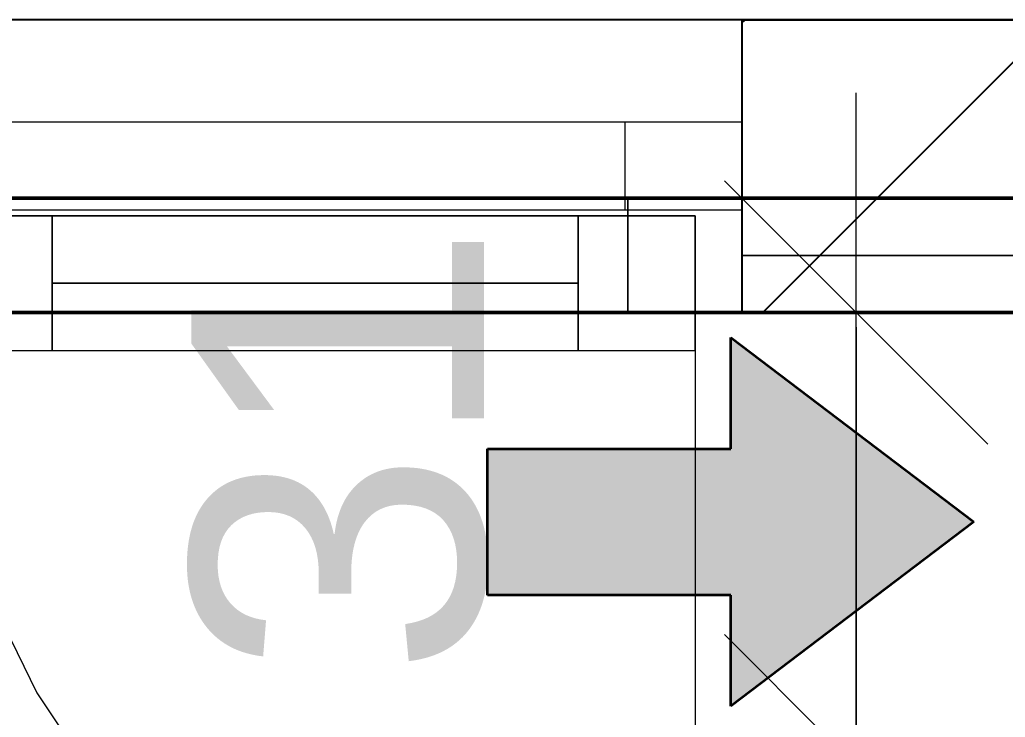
# Model space of a CAD drawing. Extents: x 0 to 756, y -25 to 420.
# Drawn here: x 272.3 to 285.77, y 262 to 271.53 of the extents above; entities that cross this region are included whole.
import ezdxf
from ezdxf.lldxf.tags import DXFTag

# ---------------------------------------------------------------- set-up
doc = ezdxf.new("R2010")
doc.units = 0
doc.layers.get('0').update_dxf_attribs({"lineweight": 25})
for name, color, linetype, lineweight in [('A_Fenster', 7, 'Continuous', 25), ('A_Innenwand', 7, 'Continuous', 25), ('FENSTER', 7, 'Continuous', 13), ('Standard', 7, 'Continuous', 25), ('T_R_2D', 7, 'Continuous', 13), ('WAND_HOLZ_TRAGEND', 7, 'Continuous', 13)]:
    doc.layers.add(name, color=color, linetype=linetype, lineweight=lineweight)
doc.layers.add('A_Geschossdecke', color=7, linetype='Continuous', lineweight=25, true_color=0x008080)
doc.layers.add('L_Abluft', color=2, linetype='Continuous', lineweight=35, true_color=0xffff00)
doc.styles.get("Standard").update_dxf_attribs({"font": 'arial.ttf'})
tags = doc.linetypes.add('fein_strichliert', pattern=[4, 1, -2, 1]).pattern_tags.tags
tags[8:9] = [DXFTag(74, 4), DXFTag(75, 0), DXFTag(340, '0'), DXFTag(46, 0.0), DXFTag(50, 0.0), DXFTag(44, 0.0), DXFTag(45, 0.0)]
tags[6:7] = [DXFTag(74, 4), DXFTag(75, 0), DXFTag(340, '0'), DXFTag(46, 0.0), DXFTag(50, 0.0), DXFTag(44, 0.0), DXFTag(45, 0.0)]
tags[4:5] = [DXFTag(74, 4), DXFTag(75, 0), DXFTag(340, '0'), DXFTag(46, 0.0), DXFTag(50, 0.0), DXFTag(44, 0.0), DXFTag(45, 0.0)]

# ---------------------------------------------------------------- blocks, each defined once
blk = doc.blocks.new('Referenz-A0T78OQ1OY')
at = {"layer": 'FENSTER', "color": 0, "linetype": 'Continuous', "ltscale": 0.13}
for p, q in [((290.719, 269.093), (251.839, 269.093)), ((251.839, 269.093), (290.719, 269.093)), ((290.719, 269.093), (251.839, 269.093)), ((251.839, 269.093), (290.719, 269.093)), ((280.609, 269.093), (272.059, 269.093)), ((280.609, 267.533), (280.609, 269.093)), ((282.169, 269.093), (280.609, 269.093)), ((280.609, 269.093), (280.609, 267.533)), ((282.169, 269.093), (280.609, 269.093)), ((280.609, 269.093), (280.609, 267.533)), ((280.609, 269.093), (280.609, 269.093)), ((280.609, 269.093), (280.609, 267.533)), ((280.609, 269.093), (282.169, 269.093)), ((282.169, 269.093), (282.169, 267.533)), ((290.719, 269.093), (282.169, 269.093)), ((282.169, 267.533), (282.169, 269.093)), ((282.169, 267.533), (282.169, 269.093)), ((282.169, 269.093), (282.169, 267.533)), ((282.169, 269.093), (282.169, 269.093)), ((272.739, 268.853), (271.139, 268.853)), ((271.139, 268.853), (272.739, 268.853)), ((272.739, 267.013), (272.739, 268.853)), ((272.739, 268.853), (272.739, 267.013)), ((272.739, 268.853), (272.739, 268.853)), ((279.929, 268.853), (272.739, 268.853)), ((272.739, 268.853), (272.739, 267.013)), ((272.739, 268.853), (272.739, 268.853)), ((272.739, 268.853), (272.739, 267.013)), ((272.739, 268.853), (279.929, 268.853)), ((279.929, 268.853), (272.739, 268.853)), ((272.739, 268.853), (272.739, 267.013)), ((272.739, 268.853), (272.739, 268.853)), ((272.739, 268.853), (272.739, 267.013)), ((272.739, 268.853), (279.929, 268.853)), ((281.529, 268.853), (279.929, 268.853)), ((279.929, 268.853), (279.929, 267.013)), ((279.929, 268.853), (279.929, 268.853)), ((279.929, 268.853), (279.929, 267.013)), ((279.929, 268.853), (281.529, 268.853)), ((279.929, 267.013), (279.929, 268.853)), ((279.929, 268.853), (279.929, 267.013)), ((279.929, 268.853), (279.929, 268.853)), ((279.929, 267.013), (279.929, 268.853)), ((279.929, 268.853), (279.929, 267.013)), ((279.929, 268.853), (279.929, 268.853)), ((281.529, 267.013), (281.529, 268.853)), ((281.529, 268.853), (281.529, 267.013)), ((281.529, 268.853), (281.529, 268.853)), ((290.719, 268.313), (282.169, 268.313)), ((282.169, 268.313), (282.169, 268.313)), ((282.169, 268.313), (290.719, 268.313)), ((251.839, 267.533), (290.719, 267.533)), ((251.839, 267.533), (290.719, 267.533)), ((251.839, 267.533), (290.719, 267.533)), ((251.839, 267.533), (290.719, 267.533)), ((272.059, 267.533), (280.609, 267.533)), ((280.609, 267.533), (282.169, 267.533)), ((280.609, 267.533), (282.169, 267.533)), ((280.609, 267.533), (280.609, 267.533)), ((280.609, 267.533), (282.169, 267.533)), ((282.169, 267.533), (290.719, 267.533)), ((282.169, 267.533), (282.169, 267.533)), ((271.139, 267.013), (272.739, 267.013)), ((271.139, 267.013), (272.739, 267.013)), ((272.739, 267.013), (272.739, 267.013)), ((272.739, 267.013), (279.929, 267.013)), ((272.739, 267.013), (272.739, 267.013)), ((272.739, 267.013), (279.929, 267.013)), ((272.739, 267.013), (279.929, 267.013)), ((272.739, 267.013), (272.739, 267.013)), ((272.739, 267.013), (279.929, 267.013)), ((279.929, 267.013), (281.529, 267.013)), ((279.929, 267.013), (279.929, 267.013)), ((279.929, 267.013), (281.529, 267.013)), ((279.929, 267.013), (279.929, 267.013)), ((279.929, 267.013), (279.929, 267.013)), ((281.529, 267.013), (281.529, 267.013))]:
    blk.add_line(p, q, dxfattribs=at)
at = {"layer": 'FENSTER', "color": 0}
for p, q in [((279.929, 267.933), (272.739, 267.933)), ((272.739, 267.933), (272.739, 267.933)), ((272.739, 267.933), (279.929, 267.933)), ((279.929, 267.933), (272.739, 267.933)), ((279.929, 267.933), (272.739, 267.933)), ((279.929, 267.933), (279.929, 267.933))]:
    blk.add_line(p, q, dxfattribs=at)
at = {"layer": 'Standard', "color": 0, "lineweight": 18}
for p, q in [((283.729, 261.533), (283.729, 270.533)), ((285.529, 265.733), (281.929, 269.333)), ((286.729, 267.533), (280.729, 267.533)), ((283.729, 261.333), (283.729, 267.533)), ((283.729, 267.333), (283.729, 258.333)), ((283.729, 255.333), (283.729, 264.333)), ((285.529, 259.533), (281.929, 263.133)), ((281.929, 263.133), (285.529, 259.533))]:
    blk.add_line(p, q, dxfattribs=at)
at = {"layer": 'T_R_2D', "color": 0, "linetype": 'Continuous', "ltscale": 0.13}
for p, q in [((281.529, 267.533), (281.529, 257.143)), ((271.93, 263.557), (272.531, 262.338)), ((272.531, 262.338), (273.286, 261.208))]:
    blk.add_line(p, q, dxfattribs=at)
at = {"layer": 'WAND_HOLZ_TRAGEND', "color": 0, "lineweight": 50}
for p, q in [((292.279, 269.093), (250.279, 269.093)), ((250.279, 269.093), (292.279, 269.093)), ((250.279, 267.533), (292.279, 267.533)), ((292.279, 267.533), (250.279, 267.533))]:
    blk.add_line(p, q, dxfattribs=at)
at = {"layer": 'Standard', "color": 0, "lineweight": 18, "insert": (274.641, 262.556), "char_height": 4, "attachment_point": 1, "rotation": 90}
blk.add_mtext('{\\fArial;31}', dxfattribs=at)
blk = doc.blocks.new('Geschossdecke-A0T78ORTOY', base_point=(115.279, 32.476))
at = {"color": 0, "linetype": 'ByBlock', "lineweight": -2, "ltscale": 0.25}
blk.add_line((296.279, 271.533), (212.279, 271.533), dxfattribs=at)
blk = doc.blocks.new('Wand-A0T78OSPOY', base_point=(212.279, 267.533))
at = {"color": 0, "lineweight": -2}
for p, q in [((282.169, 271.491), (282.212, 271.533)), ((282.454, 267.533), (286.454, 271.533))]:
    blk.add_line(p, q, dxfattribs=at)
at = {"color": 0, "linetype": 'ByBlock', "lineweight": -2, "ltscale": 0.25}
for p, q in [((282.169, 271.533), (292.279, 271.533)), ((282.169, 267.533), (292.279, 267.533))]:
    blk.add_line(p, q, dxfattribs=at)
blk = doc.blocks.new('Fenster-A0T78OSTOY', base_point=(260.389, 267.533))
at = {"color": 0, "linetype": 'ByBlock', "lineweight": -2, "ltscale": 0.25}
for p, q in [((282.169, 271.533), (260.389, 271.533)), ((260.389, 271.533), (260.389, 267.533)), ((282.169, 271.533), (282.169, 267.533)), ((282.169, 267.533), (260.389, 267.533))]:
    blk.add_line(p, q, dxfattribs=at)
at = {"color": 0, "linetype": 'ByBlock', "lineweight": 18, "ltscale": 0.18}
for p, q in [((282.169, 270.133), (260.389, 270.133)), ((261.989, 270.133), (261.989, 268.933)), ((280.569, 270.133), (280.569, 268.933)), ((282.169, 268.933), (260.389, 268.933))]:
    blk.add_line(p, q, dxfattribs=at)
at = {"color": 0, "linetype": 'fein_strichliert', "lineweight": 18, "ltscale": 0.18}
blk.add_line((260.389, 270.133), (260.389, 268.933), dxfattribs=at)
blk = doc.blocks.new('Blockreferenz-A0T78P0POY', base_point=(278.691, 262.153))
at = {"color": 0, "linetype": 'ByBlock', "lineweight": -2, "ltscale": 0.35}
for p, q in [((282.016, 265.672), (282.016, 267.191)), ((282.016, 267.191), (285.341, 264.672)), ((278.691, 263.672), (278.691, 265.672)), ((278.691, 265.672), (282.016, 265.672)), ((285.341, 264.672), (282.016, 262.153)), ((282.016, 263.672), (278.691, 263.672)), ((282.016, 262.153), (282.016, 263.672))]:
    blk.add_line(p, q, dxfattribs=at)
for points in [[(282.016, 265.672), (284.021, 265.672), (282.016, 267.191)], [(278.691, 264.672), (285.341, 264.672), (278.691, 265.672)], [(285.341, 264.672), (278.691, 265.672), (284.021, 265.672)], [(278.691, 263.672), (284.021, 263.672), (278.691, 264.672)], [(284.021, 263.672), (278.691, 264.672), (285.341, 264.672)], [(282.016, 262.153), (284.021, 263.672), (282.016, 263.672)]]:
    blk.add_solid(points, dxfattribs=at)

msp = doc.modelspace()

# ---------------------------------------------------------------- block references
at = {"color": 8, "lineweight": 25, "ltscale": 0.25, "true_color": 0x808080}
msp.add_blockref('Referenz-A0T78OQ1OY', (0, 0), dxfattribs=at)
at = {"layer": 'A_Fenster', "ltscale": 0.25}
msp.add_blockref('Fenster-A0T78OSTOY', (260.389, 267.533), dxfattribs=at)
at = {"layer": 'A_Geschossdecke', "ltscale": 0.25}
msp.add_blockref('Geschossdecke-A0T78ORTOY', (115.279, 32.476), dxfattribs=at)
at = {"layer": 'A_Innenwand', "ltscale": 0.25}
msp.add_blockref('Wand-A0T78OSPOY', (212.279, 267.533), dxfattribs=at)
at = {"layer": 'L_Abluft', "ltscale": 0.35}
msp.add_blockref('Blockreferenz-A0T78P0POY', (278.691, 262.153), dxfattribs=at)

doc.saveas('drawing.dxf')
